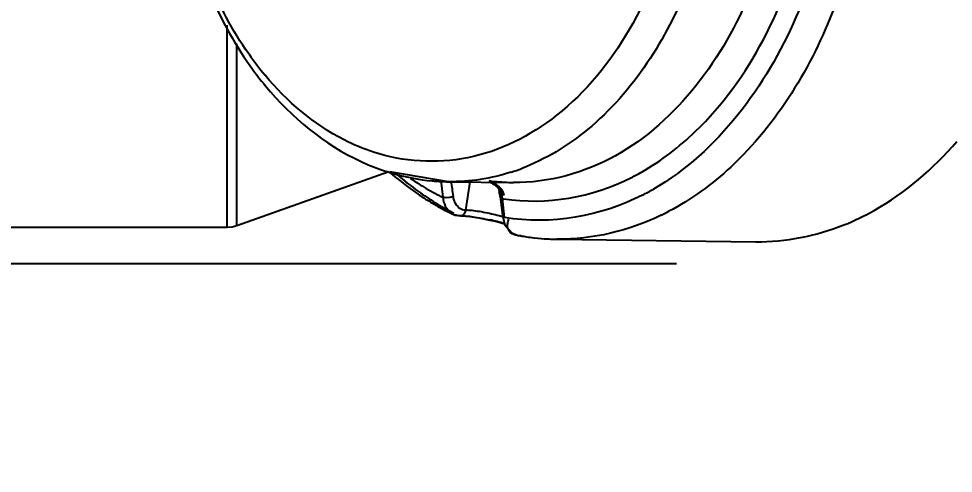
# Model space of a CAD drawing. Header units: millimetres. Extents: x 0 to 10500, y 0 to 7425.
# Drawn here: x 2666.7 to 2729.9, y 1711.6 to 1742.3 of the extents above; entities that cross this region are included whole.
import ezdxf

# ---------------------------------------------------------------- set-up
doc = ezdxf.new("R2010")
doc.units = ezdxf.units.MM
doc.header["$LTSCALE"] = 577.5
doc.layers.get('0').update_dxf_attribs({"linetype": 'CONTINUOUS'})
doc.styles.add('TEXTSTYLE_2', font='txt', dxfattribs={"width": 0.8})
doc.dimstyles.new('DIMSTYLE_1', dxfattribs={"dimtxt": 75, "dimasz": 3.5, "dimexe": 1.5, "dimexo": 1.5, "dimgap": 18.75, "dimtad": 1, "dimdec": 1, "dimtxsty": 'TEXTSTYLE_2', "dimblk": '_FILLED', "dimblk1": '_FILLED', "dimblk2": '_FILLED', "dimcen": 0.09, "dimadec": 1, "dimazin": 2, "dimtp": 0.1, "dimtm": 0.1, "dimtfac": 1, "dimtdec": 1, "dimtofl": 0, "dimtmove": 0, "dimatfit": 3, "dimldrblk": '_FILLED', "dimfxl": 1, "dimtolj": 1, "dimarcsym": 0})

# ---------------------------------------------------------------- blocks, each defined once
blk = doc.blocks.new('_FILLED')
at = {"color": 0, "linetype": 'ByBlock'}
blk.add_solid([(0, 0), (-1, 0.214), (-1, -0.214)], dxfattribs=at)
blk = doc.blocks.new('*D7')
at = {"color": 2, "linetype": 'Continuous', "transparency": 16777216}
for p, q in [((766.713, 2608.729), (681.846, 2608.729)), ((683.346, 2608.729), (683.346, 2129.729)), ((976.556, 2608.729), (818.98, 2608.729)), ((683.346, 1650.729), (683.346, 2129.729)), ((2711.144, 1650.729), (681.846, 1650.729))]:
    blk.add_line(p, q, dxfattribs=at)
at = {"color": 2, "linetype": 'Continuous', "transparency": 16777216, "xscale": 3.5, "yscale": 3.5, "zscale": 3.5}
for p, rotation in [((683.346, 2608.729), 90), ((683.346, 1650.729), 270)]:
    blk.add_blockref('_FILLED', p, dxfattribs=dict(at, rotation=rotation))
at = {"color": 2, "linetype": 'Continuous', "transparency": 16777216, "insert": (589.596, 2129.729), "char_height": 75, "width": 180, "attachment_point": 2, "rotation": 90, "line_spacing_factor": 0.9, "style": 'TEXTSTYLE_2'}
blk.add_mtext('958', dxfattribs=at)
blk = doc.blocks.new('*D8')
at = {"color": 2, "linetype": 'Continuous', "transparency": 16777216}
for p, q in [((2711.144, 2533.729), (889.89, 2533.729)), ((891.39, 2533.729), (891.39, 2129.729)), ((891.39, 1725.729), (891.39, 2129.729)), ((2711.144, 1725.729), (889.89, 1725.729))]:
    blk.add_line(p, q, dxfattribs=at)
at = {"color": 2, "linetype": 'Continuous', "transparency": 16777216, "xscale": 3.5, "yscale": 3.5, "zscale": 3.5}
for p, rotation in [((891.39, 2533.729), 90), ((891.39, 1725.729), 270)]:
    blk.add_blockref('_FILLED', p, dxfattribs=dict(at, rotation=rotation))
at = {"color": 2, "linetype": 'Continuous', "transparency": 16777216, "insert": (797.64, 2129.729), "char_height": 75, "width": 180, "attachment_point": 2, "rotation": 90, "line_spacing_factor": 0.9, "style": 'TEXTSTYLE_2'}
blk.add_mtext('808', dxfattribs=at)

msp = doc.modelspace()

# ---------------------------------------------------------------- linework, layer by layer
at = {"color": 6, "linetype": 'Continuous'}
for p, q in [((2680.757, 1728.181), (2680.757, 1741.869)), ((2681.429, 1728.297), (2681.429, 1740.61)), ((2691.697, 1731.957), (2681.429, 1728.297)), ((2695.735, 1731.286), (2691.773, 1731.948)), ((2695.203, 1731.366), (2695.344, 1730.231)), ((2695.735, 1731.286), (2700.119, 1731.232)), ((2696.891, 1729.358), (2697.202, 1731.268)), ((2696.057, 1730.292), (2695.826, 1730.218)), ((2699.146, 1730.745), (2699.14, 1730.638)), ((2699.14, 1730.638), (2699.157, 1730.602)), ((2699.14, 1730.638), (2699.208, 1730.337)), ((2699.157, 1730.602), (2699.301, 1730.512)), ((2699.208, 1730.337), (2699.218, 1730.268)), ((2699.218, 1730.268), (2699.37, 1728.992)), ((2695.564, 1730.195), (2695.344, 1730.231)), ((2695.826, 1730.218), (2695.564, 1730.195)), ((2699.522, 1728.869), (2699.37, 1730.145)), ((2696.017, 1729.096), (2696.023, 1729.093)), ((2696.017, 1729.096), (2696.187, 1729.028)), ((2696.023, 1729.093), (2696.432, 1728.997)), ((2696.187, 1729.028), (2696.54, 1728.971)), ((2696.54, 1728.971), (2696.432, 1728.997)), ((2696.625, 1728.984), (2696.542, 1728.971)), ((2696.795, 1729.118), (2696.625, 1728.984)), ((2696.891, 1729.358), (2696.795, 1729.118)), ((2699.384, 1729.053), (2699.37, 1728.992)), ((2699.37, 1728.992), (2699.389, 1728.947)), ((2699.37, 1728.992), (2699.548, 1728.374)), ((2699.508, 1729.158), (2699.384, 1729.053)), ((2696.542, 1728.971), (2696.54, 1728.971)), ((2696.542, 1728.971), (2696.621, 1728.969)), ((2696.621, 1728.969), (2697.18, 1728.926)), ((2697.18, 1728.926), (2697.789, 1728.837)), ((2697.789, 1728.837), (2698.402, 1728.719)), ((2698.402, 1728.719), (2698.988, 1728.585)), ((2698.988, 1728.585), (2699.527, 1728.447)), ((2699.389, 1728.947), (2699.522, 1728.869)), ((2699.548, 1728.374), (2700.023, 1727.823)), ((2680.757, 1728.181), (2652.103, 1728.181)), ((2681.098, 1728.21), (2680.757, 1728.181)), ((2681.429, 1728.297), (2681.098, 1728.21)), ((2700.023, 1727.823), (2700.496, 1727.638)), ((2700.497, 1727.638), (2700.48, 1727.641)), ((2700.639, 1727.626), (2700.497, 1727.638)), ((2703.065, 1727.398), (2716.499, 1727.232))]:
    msp.add_line(p, q, dxfattribs=at)
at = {"color": 2, "linetype": 'Continuous'}
for p, q in [((2699.165, 1730.597), (2699.162, 1730.561)), ((2699.162, 1730.561), (2699.283, 1730.446)), ((2699.283, 1730.446), (2699.491, 1730.398))]:
    msp.add_line(p, q, dxfattribs=at)
at = {"color": 6, "linetype": 'Continuous'}
for centre, radius, start, end in [((2699.998, 1752.369), 21.693, 215.06167, 219.76674), ((2696.169, 1746.357), 15.106, 247.16249, 253.03198), ((2695.647, 1745.348), 14.094, 287.87427, 290.94146), ((2705.413, 1747.822), 20.968, 229.34986, 235.72643), ((2696.037, 1745.949), 14.678, 253.05918, 253.65194), ((2695.955, 1745.649), 14.367, 253.62786, 264.7044), ((2705.712, 1747.343), 20.583, 229.04949, 234.27908), ((2700.717, 1746.096), 16.294, 296.80862, 299.80781), ((2703.434, 1746.54), 18.209, 235.67865, 238.5734), ((2702.944, 1745.731), 17.263, 238.56034, 243.02702), ((2695.915, 1745.343), 14.058, 264.75469, 265.09668), ((2695.913, 1745.324), 14.039, 265.09663, 265.67803), ((2695.911, 1745.3), 14.015, 265.67801, 266.3478), ((2695.91, 1745.276), 13.992, 266.34783, 266.93064), ((2695.907, 1745.225), 13.94, 266.92958, 269.2918), ((2700.287, 1744.378), 13.146, 262.01948, 265.32568), ((2700.283, 1744.337), 13.106, 265.32708, 266.08708), ((2700.283, 1744.327), 13.095, 266.08711, 266.64664), ((2700.281, 1744.305), 13.074, 266.64613, 269.27163), ((2704.744, 1746.865), 19.801, 235.76688, 238.05713), ((2704.924, 1746.255), 19.24, 234.29305, 238.40022), ((2702.635, 1745.141), 16.597, 243.05114, 243.93979), ((2697.522, 1729.993), 1.853, 12.51069, 16.26679), ((2700.999, 1745.636), 17.155, 297.22088, 300.09124), ((2704.471, 1746.43), 19.287, 238.05967, 239.78071), ((2704.314, 1746.161), 18.976, 239.78329, 240.55793), ((2704.311, 1745.257), 18.068, 238.39724, 242.94615), ((2704.167, 1745.9), 18.676, 240.55552, 242.24462), ((2701.591, 1743.748), 13.783, 260.72622, 261.15433), ((2703.968, 1745.52), 18.247, 242.24369, 244.19081), ((2696.447, 1729.97), 0.974, 234.84666, 243.7837), ((2693.651, 1707.951), 21.729, 74.61472, 76.03159), ((2702.451, 1744.76), 17.506, 295.94409, 297.87817), ((2693.53, 1706.202), 23.049, 74.90232, 77.48935), ((2703.284, 1743.543), 16.148, 259.99802, 263.08312), ((2703.263, 1742.507), 15.111, 259.99339, 261.37587), ((2703.252, 1742.439), 15.041, 261.37607, 269.28276), ((2703.267, 1743.408), 16.011, 263.08402, 266.18359), ((2703.262, 1743.332), 15.935, 266.18451, 269.29221)]:
    msp.add_arc(centre, radius, start, end, dxfattribs=at)
for points, knots in [([(2711.03, 1749.379), (2710.377, 1746.641), (2708.456, 1741.578), (2703.603, 1735.579), (2697.257, 1732.337), (2692.678, 1732.627), (2690.661, 1733.285)], [0, 0, 0, 0, 0.290813, 0.550776, 0.780737, 1, 1, 1, 1]), ([(2717.825, 1749.459), (2717.425, 1747.655), (2715.504, 1741.325), (2711.216, 1735.383), (2707.024, 1733.044)], [0, 0, 0, 0, 0.277922, 1, 1, 1, 1]), ([(2713.28, 1748.94), (2712.935, 1747.495), (2711.326, 1742.26), (2708.215, 1737.352), (2705.126, 1734.808)], [0, 0, 0, 0, 0.270807, 1, 1, 1, 1]), ([(2708.816, 1731.958), (2710.121, 1732.705), (2715.429, 1736.787), (2718.532, 1743.209), (2719.77, 1748.184)], [0, 0, 0, 0, 0.226724, 1, 1, 1, 1]), ([(2721.038, 1747.895), (2720.581, 1746.025), (2718.446, 1739.441), (2713.952, 1733.314), (2709.601, 1730.793)], [0, 0, 0, 0, 0.276796, 1, 1, 1, 1]), ([(2723.213, 1747.59), (2722.843, 1746.059), (2721.132, 1740.458), (2717.959, 1735.195), (2714.813, 1732.278)], [0, 0, 0, 0, 0.268585, 1, 1, 1, 1]), ([(2681.894, 1739.739), (2682.442, 1738.913), (2684.687, 1735.924), (2687.77, 1733.502), (2690.306, 1732.435)], [0, 0, 0, 0, 0.264851, 1, 1, 1, 1]), ([(2690.661, 1733.285), (2689.979, 1733.507), (2687.182, 1734.678), (2684.799, 1736.721), (2683.323, 1738.493)], [0, 0, 0, 0, 0.237145, 1, 1, 1, 1]), ([(2722.456, 1728.363), (2723.162, 1728.645), (2726.039, 1730.03), (2728.521, 1732.168), (2730.108, 1734.002)], [0, 0, 0, 0, 0.238595, 1, 1, 1, 1]), ([(2698.538, 1731.254), (2698.668, 1731.19), (2698.909, 1731.041), (2699.112, 1730.838), (2699.19, 1730.725)], [0, 0, 0, 0, 0.51171, 1, 1, 1, 1]), ([(2696.206, 1729.806), (2696.167, 1729.878), (2696.102, 1730.037), (2696.068, 1730.205), (2696.057, 1730.292)], [0, 0, 0, 0, 0.482756, 1, 1, 1, 1]), ([(2699.19, 1730.725), (2699.213, 1730.692), (2699.255, 1730.623), (2699.287, 1730.549), (2699.301, 1730.512)], [0, 0, 0, 0, 0.506221, 1, 1, 1, 1]), ([(2699.234, 1730.333), (2699.228, 1730.323), (2699.218, 1730.302), (2699.216, 1730.279), (2699.218, 1730.268)], [0, 0, 0, 0, 0.525775, 1, 1, 1, 1]), ([(2699.218, 1730.268), (2699.221, 1730.241), (2699.267, 1730.181), (2699.332, 1730.157), (2699.37, 1730.145)], [0, 0, 0, 0, 0.409387, 1, 1, 1, 1]), ([(2699.366, 1730.44), (2699.338, 1730.426), (2699.289, 1730.396), (2699.247, 1730.355), (2699.234, 1730.333)], [0, 0, 0, 0, 0.560429, 1, 1, 1, 1]), ([(2699.37, 1730.145), (2699.366, 1730.188), (2699.356, 1730.271), (2699.34, 1730.354), (2699.331, 1730.395)], [0, 0, 0, 0, 0.505709, 1, 1, 1, 1]), ([(2696.891, 1729.358), (2696.754, 1729.36), (2696.466, 1729.448), (2696.276, 1729.677), (2696.206, 1729.806)], [0, 0, 0, 0, 0.482768, 1, 1, 1, 1]), ([(2696.432, 1728.997), (2696.582, 1728.995), (2696.904, 1728.976), (2697.224, 1728.938), (2697.395, 1728.913)], [0, 0, 0, 0, 0.465765, 1, 1, 1, 1]), ([(2697.818, 1729.264), (2697.654, 1729.29), (2697.345, 1729.332), (2697.035, 1729.354), (2696.891, 1729.358)], [0, 0, 0, 0, 0.536096, 1, 1, 1, 1]), ([(2699.728, 1728.22), (2699.717, 1728.299), (2699.723, 1728.482), (2699.77, 1728.657), (2699.804, 1728.752)], [0, 0, 0, 0, 0.442404, 1, 1, 1, 1]), ([(2700.099, 1727.736), (2700.007, 1727.779), (2699.827, 1727.904), (2699.743, 1728.112), (2699.728, 1728.22)], [0, 0, 0, 0, 0.481819, 1, 1, 1, 1]), ([(2700.479, 1727.635), (2700.414, 1727.643), (2700.284, 1727.665), (2700.159, 1727.708), (2700.099, 1727.736)], [0, 0, 0, 0, 0.498959, 1, 1, 1, 1])]:
    msp.add_open_spline(points, degree=3, knots=knots, dxfattribs=at)
for points in [[(2679.147, 1745.121), (2679.867, 1743.24), (2680.78, 1741.417), (2681.894, 1739.739)], [(2682.241, 1739.907), (2681.119, 1741.504), (2680.198, 1743.253), (2679.468, 1745.063)], [(2705.126, 1734.808), (2703.799, 1733.715), (2702.291, 1732.799), (2700.685, 1732.185)], [(2707.024, 1733.044), (2704.946, 1731.884), (2702.498, 1731.203), (2700.119, 1731.232)], [(2714.813, 1732.278), (2713.557, 1731.114), (2712.15, 1730.087), (2710.636, 1729.286)], [(2699.973, 1731.934), (2698.613, 1731.496), (2697.164, 1731.268), (2695.735, 1731.286)], [(2699.472, 1730.129), (2702.341, 1729.683), (2705.474, 1730.244), (2708.066, 1731.553)], [(2696.057, 1730.292), (2696.014, 1730.632), (2695.97, 1730.971), (2695.927, 1731.31)], [(2708.847, 1730.381), (2706.046, 1728.941), (2702.626, 1728.338), (2699.522, 1728.869)], [(2695.344, 1730.231), (2695.386, 1729.837), (2695.562, 1729.401), (2695.886, 1729.173)], [(2698.896, 1729.037), (2698.54, 1729.125), (2698.181, 1729.205), (2697.818, 1729.264)], [(2710.109, 1729.018), (2707.943, 1727.964), (2705.474, 1727.369), (2703.065, 1727.398)], [(2697.395, 1728.913), (2697.773, 1728.859), (2698.149, 1728.786), (2698.522, 1728.704)], [(2716.504, 1727.232), (2718.523, 1727.207), (2720.581, 1727.613), (2722.456, 1728.363)]]:
    msp.add_open_spline(points, degree=3, dxfattribs=at)
at = {"color": 2, "linetype": 'Continuous'}
for points, knots in [([(2698.872, 1731.122), (2698.83, 1731.146), (2698.744, 1731.192), (2698.656, 1731.233), (2698.612, 1731.252)], [0, 0, 0, 0, 0.499681, 1, 1, 1, 1]), ([(2699.055, 1731.004), (2699.026, 1731.025), (2698.966, 1731.067), (2698.904, 1731.104), (2698.872, 1731.122)], [0, 0, 0, 0, 0.498687, 1, 1, 1, 1]), ([(2699.235, 1730.849), (2699.207, 1730.878), (2699.149, 1730.932), (2699.087, 1730.981), (2699.055, 1731.004)], [0, 0, 0, 0, 0.498158, 1, 1, 1, 1]), ([(2699.491, 1730.398), (2699.476, 1730.483), (2699.408, 1730.649), (2699.297, 1730.786), (2699.235, 1730.849)], [0, 0, 0, 0, 0.493691, 1, 1, 1, 1])]:
    msp.add_open_spline(points, degree=3, knots=knots, dxfattribs=at)

# ---------------------------------------------------------------- dimensions: what is measured, and where the dimension line sits
for base, p1, p2, angle, text, picture, middle in [((683.346, 2608.729), (2712.644, 1650.729), (978.056, 2608.729), 90, '958', '*D7', (683.346, 2131.604)), ((891.39, 1725.729), (2712.644, 2533.729), (2712.644, 1725.729), 270, '808', '*D8', (891.39, 2129.729))]:
    dim = msp.add_linear_dim(base=base, p1=p1, p2=p2, angle=angle, text=text, dimstyle='DIMSTYLE_1', dxfattribs=at)
    dim.commit()
    dim.dimension.update_dxf_attribs({"geometry": picture, "text_midpoint": middle, "dimtype": 160})

doc.saveas('drawing.dxf')
